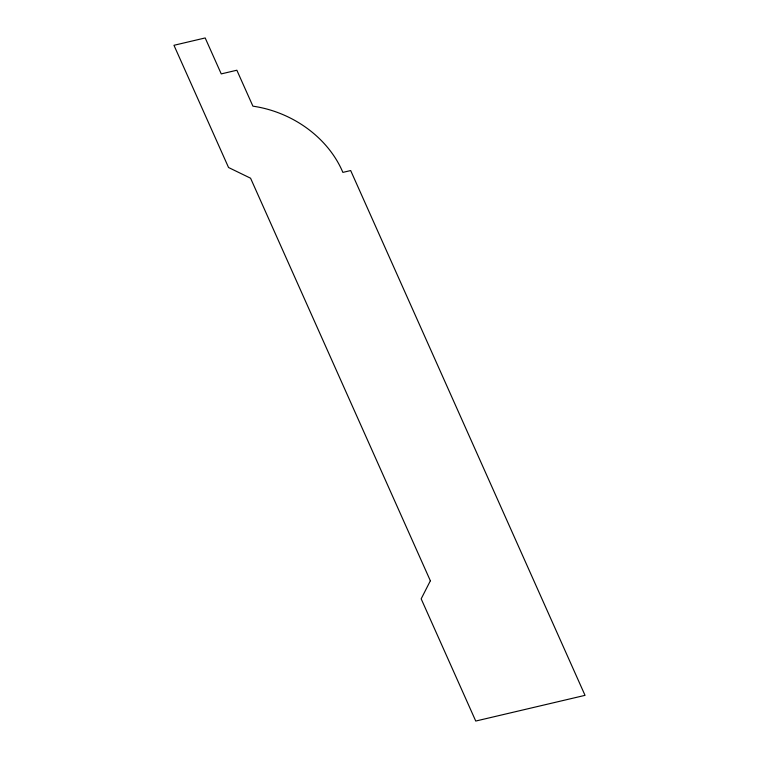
<?xml version="1.0" encoding="UTF-8"?>
<svg xmlns="http://www.w3.org/2000/svg" width="759" height="759" viewBox="0 0 759 759"><rect width="100%" height="100%" fill="white"/><g stroke="black" fill="none" stroke-linecap="round" stroke-linejoin="round"><path stroke-width="1.14" d="M430.362 580.787L421.169 598.842L475.741 721.05L585.037 695.348L350.677 170.557L342.869 172.388A101.763 84.069 23.6 0 0 252.908 106.165L236.855 70.226L221.239 73.898L205.186 37.95L173.963 45.293L228.544 167.502L250.574 178.213L430.362 580.787"/></g></svg>
